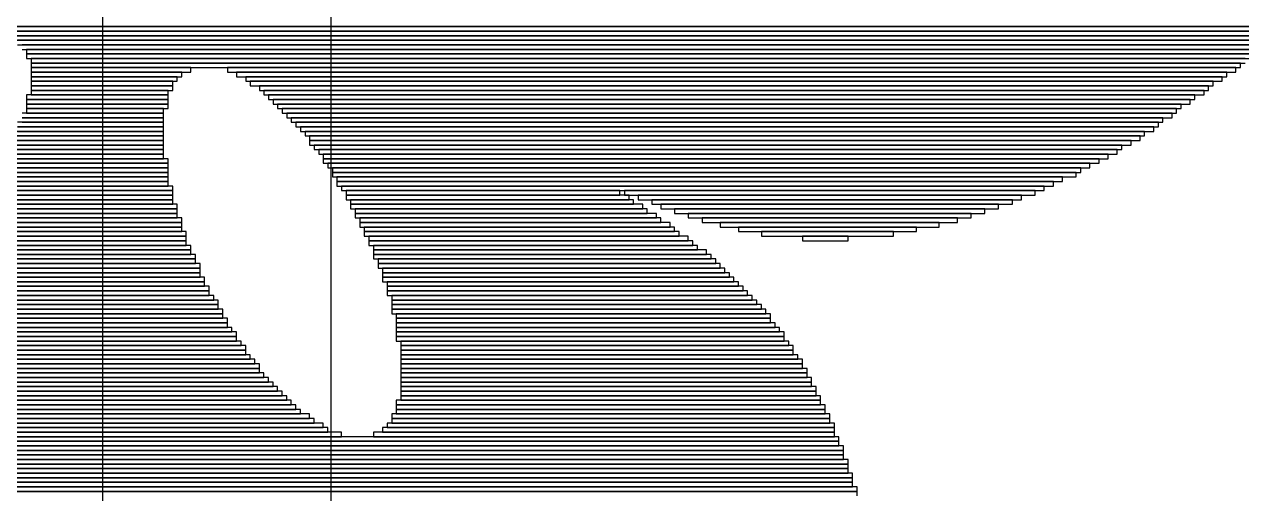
# Model space of a CAD drawing. Extents: x 2.2 to 42.7, y -26.5 to -3.7.
# Drawn here: x 38.353 to 40.385, y -15.754 to -14.969 of the extents above; entities that cross this region are included whole.
import ezdxf

# ---------------------------------------------------------------- set-up
doc = ezdxf.new("R2010")
doc.units = 0
doc.layers.get('0').update_dxf_attribs({"linetype": 'continuous'})

msp = doc.modelspace()

# ---------------------------------------------------------------- linework, layer by layer
at = {"color": 0}
for points in [[(38.8645, -9.0119), (38.8645, -12.6949), (38.8645, -16.3779), (38.8645, -20.0609)], [(38.4835, -9.3929), (38.4835, -13.3934), (38.4835, -17.3939)], [(37.3507, -14.9733), (40.4749, -14.9733)], [(40.4673, -14.9733), (37.5945, -14.9733)], [(37.5945, -14.9809), (40.4673, -14.9809)], [(40.4597, -14.9809), (38.3184, -14.9809)], [(38.3184, -14.9885), (40.4597, -14.9885)], [(40.4444, -14.9885), (38.3337, -14.9885)], [(38.3337, -14.9962), (40.4444, -14.9962)], [(40.4368, -14.9962), (38.3413, -14.9962)], [(38.3413, -15.0038), (40.4368, -15.0038)], [(40.4216, -15.0038), (38.3489, -15.0038)], [(38.3489, -15.0114), (40.4216, -15.0114)], [(40.4139, -15.0114), (38.3565, -15.0114)], [(38.3565, -15.0114), (38.3565, -15.019)], [(40.4063, -15.019), (38.3565, -15.019)], [(38.3565, -15.019), (38.3565, -15.0266)], [(38.3565, -15.019), (40.4139, -15.019)], [(38.3565, -15.0266), (40.4063, -15.0266)], [(40.3911, -15.0266), (38.3642, -15.0266)], [(38.3642, -15.0266), (38.3642, -15.0343)], [(40.3835, -15.0343), (38.3642, -15.0343)], [(38.3642, -15.0343), (38.3642, -15.0419)], [(38.3642, -15.0343), (40.3911, -15.0343)], [(40.3835, -15.0419), (40.3835, -15.0343)], [(38.6309, -15.0419), (38.3642, -15.0419)], [(38.3642, -15.0419), (38.3642, -15.0495)], [(38.3642, -15.0419), (40.3835, -15.0419)], [(38.6156, -15.0495), (38.3642, -15.0495)], [(38.3642, -15.0495), (38.3642, -15.0571)], [(38.3642, -15.0495), (38.6309, -15.0495)], [(38.608, -15.0571), (38.3642, -15.0571)], [(38.3642, -15.0571), (38.3642, -15.0647)], [(38.3642, -15.0571), (38.6156, -15.0571)], [(38.608, -15.0647), (38.608, -15.0571)], [(38.6156, -15.0571), (38.6156, -15.0495)], [(38.6309, -15.0495), (38.6309, -15.0419)], [(40.3758, -15.0419), (38.6918, -15.0419)], [(38.6918, -15.0419), (38.6918, -15.0495)], [(38.6918, -15.0495), (40.3758, -15.0495)], [(40.3606, -15.0495), (38.7071, -15.0495)], [(38.7071, -15.0495), (38.7071, -15.0571)], [(38.7071, -15.0571), (40.3606, -15.0571)], [(40.353, -15.0571), (38.7223, -15.0571)], [(38.7223, -15.0571), (38.7223, -15.0647)], [(40.353, -15.0647), (40.353, -15.0571)], [(40.3606, -15.0571), (40.3606, -15.0495)], [(40.3758, -15.0495), (40.3758, -15.0419)], [(38.6004, -15.0647), (38.3642, -15.0647)], [(38.3642, -15.0647), (38.3642, -15.0724)], [(38.3642, -15.0647), (38.608, -15.0647)], [(38.6004, -15.0724), (38.3642, -15.0724)], [(38.3642, -15.0724), (38.3642, -15.08)], [(38.3642, -15.0724), (38.6004, -15.0724)], [(38.5928, -15.08), (38.3642, -15.08)], [(38.3642, -15.08), (38.3642, -15.0876)], [(38.3642, -15.08), (38.6004, -15.08)], [(38.5928, -15.0876), (38.5928, -15.08)], [(38.6004, -15.0724), (38.6004, -15.0647)], [(38.6004, -15.08), (38.6004, -15.0724)], [(38.7223, -15.0647), (40.353, -15.0647)], [(40.3377, -15.0647), (38.7299, -15.0647)], [(38.7299, -15.0647), (38.7299, -15.0724)], [(38.7299, -15.0724), (40.3377, -15.0724)], [(40.3301, -15.0724), (38.7452, -15.0724)], [(38.7452, -15.0724), (38.7452, -15.08)], [(38.7452, -15.08), (40.3301, -15.08)], [(40.3225, -15.08), (38.7528, -15.08)], [(38.7528, -15.08), (38.7528, -15.0876)], [(40.3225, -15.0876), (40.3225, -15.08)], [(40.3301, -15.08), (40.3301, -15.0724)], [(40.3377, -15.0724), (40.3377, -15.0647)], [(38.5928, -15.0876), (38.3565, -15.0876)], [(38.3565, -15.0876), (38.3565, -15.0952)], [(38.5928, -15.0952), (38.3565, -15.0952)], [(38.3565, -15.0952), (38.3565, -15.1028)], [(38.3565, -15.0952), (38.5928, -15.0952)], [(38.3642, -15.0876), (38.5928, -15.0876)], [(38.5928, -15.0952), (38.5928, -15.0876)], [(38.5928, -15.1028), (38.5928, -15.0952)], [(38.7528, -15.0876), (40.3225, -15.0876)], [(40.3073, -15.0876), (38.7604, -15.0876)], [(38.7604, -15.0876), (38.7604, -15.0952)], [(38.7604, -15.0952), (40.3073, -15.0952)], [(40.2996, -15.0952), (38.768, -15.0952)], [(38.768, -15.0952), (38.768, -15.1028)], [(40.2996, -15.1028), (40.2996, -15.0952)], [(40.3073, -15.0952), (40.3073, -15.0876)], [(38.5851, -15.1181), (38.3489, -15.1181)], [(38.5928, -15.1028), (38.3565, -15.1028)], [(38.3565, -15.1028), (38.3565, -15.1105)], [(38.3565, -15.1028), (38.5928, -15.1028)], [(38.5851, -15.1105), (38.3565, -15.1105)], [(38.3565, -15.1105), (38.3565, -15.1181)], [(38.3565, -15.1105), (38.5928, -15.1105)], [(38.3565, -15.1181), (38.5851, -15.1181)], [(38.5851, -15.1181), (38.5851, -15.1105)], [(38.5851, -15.1257), (38.5851, -15.1181)], [(38.5928, -15.1105), (38.5928, -15.1028)], [(38.768, -15.1028), (40.2996, -15.1028)], [(40.2844, -15.1028), (38.7756, -15.1028)], [(38.7756, -15.1028), (38.7756, -15.1105)], [(38.7756, -15.1105), (40.2844, -15.1105)], [(40.2768, -15.1105), (38.7833, -15.1105)], [(38.7833, -15.1105), (38.7833, -15.1181)], [(38.7833, -15.1181), (40.2768, -15.1181)], [(40.2692, -15.1181), (38.7909, -15.1181)], [(38.7909, -15.1181), (38.7909, -15.1257)], [(40.2692, -15.1257), (40.2692, -15.1181)], [(40.2768, -15.1181), (40.2768, -15.1105)], [(40.2844, -15.1105), (40.2844, -15.1028)], [(38.5851, -15.1333), (38.3413, -15.1333)], [(38.5851, -15.1409), (38.3413, -15.1409)], [(38.3413, -15.1409), (38.5851, -15.1409)], [(38.5851, -15.1257), (38.3489, -15.1257)], [(38.3489, -15.1257), (38.5851, -15.1257)], [(38.3489, -15.1333), (38.5851, -15.1333)], [(38.5851, -15.1333), (38.5851, -15.1257)], [(38.5851, -15.1409), (38.5851, -15.1333)], [(38.5851, -15.1486), (38.5851, -15.1409)], [(38.7909, -15.1257), (40.2692, -15.1257)], [(40.2539, -15.1257), (38.7985, -15.1257)], [(38.7985, -15.1257), (38.7985, -15.1333)], [(38.7985, -15.1333), (40.2539, -15.1333)], [(40.2463, -15.1333), (38.8061, -15.1333)], [(38.8061, -15.1333), (38.8061, -15.1409)], [(38.8061, -15.1409), (40.2463, -15.1409)], [(40.2387, -15.1409), (38.8137, -15.1409)], [(38.8137, -15.1409), (38.8137, -15.1486)], [(40.2387, -15.1486), (40.2387, -15.1409)], [(40.2463, -15.1409), (40.2463, -15.1333)], [(40.2539, -15.1333), (40.2539, -15.1257)], [(38.5851, -15.1486), (38.3337, -15.1486)], [(38.5851, -15.1562), (38.3337, -15.1562)], [(38.3337, -15.1562), (38.5851, -15.1562)], [(38.3413, -15.1486), (38.5851, -15.1486)], [(38.5851, -15.1562), (38.5851, -15.1486)], [(38.5851, -15.1638), (38.5851, -15.1562)], [(38.8137, -15.1486), (40.2387, -15.1486)], [(40.2234, -15.1486), (38.8214, -15.1486)], [(38.8214, -15.1486), (38.8214, -15.1562)], [(38.8214, -15.1562), (40.2234, -15.1562)], [(40.2158, -15.1562), (38.829, -15.1562)], [(38.829, -15.1562), (38.829, -15.1638)], [(40.2158, -15.1638), (40.2158, -15.1562)], [(40.2234, -15.1562), (40.2234, -15.1486)], [(38.5851, -15.179), (38.3184, -15.179)], [(38.5851, -15.1638), (38.3261, -15.1638)], [(38.5851, -15.1714), (38.3261, -15.1714)], [(38.3261, -15.1714), (38.5851, -15.1714)], [(38.3261, -15.179), (38.5851, -15.179)], [(38.3337, -15.1638), (38.5851, -15.1638)], [(38.5851, -15.1714), (38.5851, -15.1638)], [(38.5851, -15.179), (38.5851, -15.1714)], [(38.5851, -15.1867), (38.5851, -15.179)], [(40.2006, -15.1638), (38.829, -15.1638)], [(38.829, -15.1638), (38.829, -15.1714)], [(38.829, -15.1638), (40.2158, -15.1638)], [(38.829, -15.1714), (40.2006, -15.1714)], [(40.1853, -15.1714), (38.8366, -15.1714)], [(38.8366, -15.1714), (38.8366, -15.179)], [(38.8366, -15.179), (40.1853, -15.179)], [(40.1777, -15.179), (38.8442, -15.179)], [(38.8442, -15.179), (38.8442, -15.1867)], [(40.1777, -15.1867), (40.1777, -15.179)], [(40.1853, -15.179), (40.1853, -15.1714)], [(40.2006, -15.1714), (40.2006, -15.1638)], [(38.5928, -15.1943), (38.3108, -15.1943)], [(38.5928, -15.2019), (38.3108, -15.2019)], [(38.3108, -15.2019), (38.5928, -15.2019)], [(38.5851, -15.1867), (38.3184, -15.1867)], [(38.3184, -15.1867), (38.5851, -15.1867)], [(38.3184, -15.1943), (38.5851, -15.1943)], [(38.5851, -15.1943), (38.5851, -15.1867)], [(38.5928, -15.2019), (38.5928, -15.1943)], [(38.5928, -15.2095), (38.5928, -15.2019)], [(38.8442, -15.1867), (40.1777, -15.1867)], [(40.1625, -15.1867), (38.8518, -15.1867)], [(38.8518, -15.1867), (38.8518, -15.1943)], [(40.1472, -15.1943), (38.8518, -15.1943)], [(38.8518, -15.1943), (38.8518, -15.2019)], [(38.8518, -15.1943), (40.1625, -15.1943)], [(38.8518, -15.2019), (40.1472, -15.2019)], [(40.132, -15.2019), (38.8595, -15.2019)], [(38.8595, -15.2019), (38.8595, -15.2095)], [(40.132, -15.2095), (40.132, -15.2019)], [(40.1472, -15.2019), (40.1472, -15.1943)], [(40.1625, -15.1943), (40.1625, -15.1867)], [(38.5928, -15.2171), (38.2956, -15.2171)], [(38.5928, -15.2095), (38.3032, -15.2095)], [(38.3032, -15.2171), (38.5928, -15.2171)], [(38.3108, -15.2095), (38.5928, -15.2095)], [(38.5928, -15.2171), (38.5928, -15.2095)], [(38.5928, -15.2248), (38.5928, -15.2171)], [(38.8595, -15.2095), (40.132, -15.2095)], [(40.1168, -15.2095), (38.8671, -15.2095)], [(38.8671, -15.2095), (38.8671, -15.2171)], [(40.1091, -15.2171), (38.8671, -15.2171)], [(38.8671, -15.2171), (38.8671, -15.2248)], [(38.8671, -15.2171), (40.1168, -15.2171)], [(40.1091, -15.2248), (40.1091, -15.2171)], [(40.1168, -15.2171), (40.1168, -15.2095)], [(38.6004, -15.24), (38.2803, -15.24)], [(38.5928, -15.2324), (38.288, -15.2324)], [(38.288, -15.24), (38.5928, -15.24)], [(38.5928, -15.2248), (38.2956, -15.2248)], [(38.2956, -15.2248), (38.5928, -15.2248)], [(38.2956, -15.2324), (38.5928, -15.2324)], [(38.5928, -15.2324), (38.5928, -15.2248)], [(38.5928, -15.24), (38.5928, -15.2324)], [(38.6004, -15.2476), (38.6004, -15.24)], [(38.8671, -15.2248), (40.1091, -15.2248)], [(40.0863, -15.2248), (38.8747, -15.2248)], [(38.8747, -15.2248), (38.8747, -15.2324)], [(40.071, -15.2324), (38.8747, -15.2324)], [(38.8747, -15.2324), (38.8747, -15.24)], [(38.8747, -15.2324), (40.0863, -15.2324)], [(38.8747, -15.24), (40.071, -15.24)], [(40.0558, -15.24), (38.8823, -15.24)], [(38.8823, -15.24), (38.8823, -15.2476)], [(40.0558, -15.2476), (40.0558, -15.24)], [(40.071, -15.24), (40.071, -15.2324)], [(40.0863, -15.2324), (40.0863, -15.2248)], [(38.6004, -15.2629), (38.2651, -15.2629)], [(38.6004, -15.2552), (38.2727, -15.2552)], [(38.2727, -15.2629), (38.6004, -15.2629)], [(38.6004, -15.2476), (38.2803, -15.2476)], [(38.2803, -15.2476), (38.6004, -15.2476)], [(38.2803, -15.2552), (38.6004, -15.2552)], [(38.6004, -15.2552), (38.6004, -15.2476)], [(38.6004, -15.2629), (38.6004, -15.2552)], [(38.6004, -15.2705), (38.6004, -15.2629)], [(38.8823, -15.2476), (40.0558, -15.2476)], [(39.3471, -15.2476), (38.8899, -15.2476)], [(38.8899, -15.2476), (38.8899, -15.2552)], [(39.3624, -15.2552), (38.8899, -15.2552)], [(38.8899, -15.2552), (38.8899, -15.2629)], [(38.8899, -15.2552), (39.3471, -15.2552)], [(38.8899, -15.2629), (39.3624, -15.2629)], [(39.37, -15.2629), (38.8976, -15.2629)], [(38.8976, -15.2629), (38.8976, -15.2705)], [(39.3471, -15.2552), (39.3471, -15.2476)], [(40.0406, -15.2476), (39.3548, -15.2476)], [(39.3548, -15.2476), (39.3548, -15.2552)], [(39.3548, -15.2552), (40.0406, -15.2552)], [(39.3624, -15.2629), (39.3624, -15.2552)], [(39.37, -15.2705), (39.37, -15.2629)], [(40.0177, -15.2552), (39.3776, -15.2552)], [(39.3776, -15.2552), (39.3776, -15.2629)], [(39.3776, -15.2629), (40.0177, -15.2629)], [(40.0025, -15.2629), (39.4005, -15.2629)], [(39.4005, -15.2629), (39.4005, -15.2705)], [(40.0025, -15.2705), (40.0025, -15.2629)], [(40.0177, -15.2629), (40.0177, -15.2552)], [(40.0406, -15.2552), (40.0406, -15.2476)], [(38.608, -15.2781), (38.2499, -15.2781)], [(38.608, -15.2705), (38.2575, -15.2705)], [(38.2575, -15.2781), (38.608, -15.2781)], [(38.2651, -15.2705), (38.6004, -15.2705)], [(38.608, -15.2781), (38.608, -15.2705)], [(38.608, -15.2857), (38.608, -15.2781)], [(39.3852, -15.2705), (38.8976, -15.2705)], [(38.8976, -15.2705), (38.8976, -15.2781)], [(38.8976, -15.2705), (39.37, -15.2705)], [(38.8976, -15.2781), (39.3852, -15.2781)], [(39.3929, -15.2781), (38.9052, -15.2781)], [(38.9052, -15.2781), (38.9052, -15.2857)], [(39.3852, -15.2781), (39.3852, -15.2705)], [(39.3929, -15.2857), (39.3929, -15.2781)], [(39.4005, -15.2705), (40.0025, -15.2705)], [(39.9796, -15.2705), (39.4157, -15.2705)], [(39.4157, -15.2705), (39.4157, -15.2781)], [(39.4157, -15.2781), (39.9796, -15.2781)], [(39.9567, -15.2781), (39.4386, -15.2781)], [(39.4386, -15.2781), (39.4386, -15.2857)], [(39.9567, -15.2857), (39.9567, -15.2781)], [(39.9796, -15.2781), (39.9796, -15.2705)], [(38.6156, -15.301), (38.2346, -15.301)], [(38.6156, -15.2933), (38.2422, -15.2933)], [(38.2422, -15.301), (38.6156, -15.301)], [(38.608, -15.2857), (38.2499, -15.2857)], [(38.2499, -15.2857), (38.608, -15.2857)], [(38.2499, -15.2933), (38.608, -15.2933)], [(38.608, -15.2933), (38.608, -15.2857)], [(38.6156, -15.301), (38.6156, -15.2933)], [(38.6156, -15.3086), (38.6156, -15.301)], [(39.4081, -15.2857), (38.9052, -15.2857)], [(38.9052, -15.2857), (38.9052, -15.2933)], [(38.9052, -15.2857), (39.3929, -15.2857)], [(38.9052, -15.2933), (39.4081, -15.2933)], [(39.4157, -15.2933), (38.9128, -15.2933)], [(38.9128, -15.2933), (38.9128, -15.301)], [(39.431, -15.301), (38.9128, -15.301)], [(38.9128, -15.301), (38.9128, -15.3086)], [(38.9128, -15.301), (39.4157, -15.301)], [(39.4081, -15.2933), (39.4081, -15.2857)], [(39.4157, -15.301), (39.4157, -15.2933)], [(39.431, -15.3086), (39.431, -15.301)], [(39.4386, -15.2857), (39.9567, -15.2857)], [(39.9339, -15.2857), (39.4614, -15.2857)], [(39.4614, -15.2857), (39.4614, -15.2933)], [(39.4614, -15.2933), (39.9339, -15.2933)], [(39.911, -15.2933), (39.4843, -15.2933)], [(39.4843, -15.2933), (39.4843, -15.301)], [(39.4843, -15.301), (39.911, -15.301)], [(39.8805, -15.301), (39.5148, -15.301)], [(39.5148, -15.301), (39.5148, -15.3086)], [(39.8805, -15.3086), (39.8805, -15.301)], [(39.911, -15.301), (39.911, -15.2933)], [(39.9339, -15.2933), (39.9339, -15.2857)], [(38.6232, -15.3238), (38.2118, -15.3238)], [(38.6232, -15.3162), (38.2194, -15.3162)], [(38.2194, -15.3238), (38.6232, -15.3238)], [(38.6156, -15.3086), (38.227, -15.3086)], [(38.227, -15.3162), (38.6156, -15.3162)], [(38.2346, -15.3086), (38.6156, -15.3086)], [(38.6156, -15.3162), (38.6156, -15.3086)], [(38.6232, -15.3238), (38.6232, -15.3162)], [(38.6232, -15.3314), (38.6232, -15.3238)], [(38.9128, -15.3086), (39.431, -15.3086)], [(39.4386, -15.3086), (38.9204, -15.3086)], [(38.9204, -15.3086), (38.9204, -15.3162)], [(39.4462, -15.3162), (38.9204, -15.3162)], [(38.9204, -15.3162), (38.9204, -15.3238)], [(38.9204, -15.3162), (39.4386, -15.3162)], [(38.9204, -15.3238), (39.4462, -15.3238)], [(39.4614, -15.3238), (38.928, -15.3238)], [(38.928, -15.3238), (38.928, -15.3314)], [(39.4386, -15.3162), (39.4386, -15.3086)], [(39.4462, -15.3238), (39.4462, -15.3162)], [(39.4614, -15.3314), (39.4614, -15.3238)], [(39.5148, -15.3086), (39.8805, -15.3086)], [(39.8424, -15.3086), (39.5453, -15.3086)], [(39.5453, -15.3086), (39.5453, -15.3162)], [(39.5453, -15.3162), (39.8424, -15.3162)], [(39.8043, -15.3162), (39.5834, -15.3162)], [(39.5834, -15.3162), (39.5834, -15.3238)], [(39.5834, -15.3238), (39.8043, -15.3238)], [(39.7281, -15.3238), (39.6519, -15.3238)], [(39.6519, -15.3238), (39.6519, -15.3314)], [(39.7281, -15.3314), (39.7281, -15.3238)], [(39.8043, -15.3238), (39.8043, -15.3162)], [(39.8424, -15.3162), (39.8424, -15.3086)], [(38.6309, -15.3391), (38.1965, -15.3391)], [(38.6232, -15.3314), (38.2041, -15.3314)], [(38.2041, -15.3391), (38.6232, -15.3391)], [(38.2118, -15.3314), (38.6232, -15.3314)], [(38.6232, -15.3391), (38.6232, -15.3314)], [(38.6309, -15.3467), (38.6309, -15.3391)], [(39.4691, -15.3314), (38.928, -15.3314)], [(38.928, -15.3314), (38.928, -15.3391)], [(38.928, -15.3314), (39.4614, -15.3314)], [(38.928, -15.3391), (39.4691, -15.3391)], [(39.4767, -15.3391), (38.9357, -15.3391)], [(38.9357, -15.3391), (38.9357, -15.3467)], [(39.4691, -15.3391), (39.4691, -15.3314)], [(39.4767, -15.3467), (39.4767, -15.3391)], [(39.6519, -15.3314), (39.7281, -15.3314)], [(38.6385, -15.3619), (38.1737, -15.3619)], [(38.6385, -15.3543), (38.1813, -15.3543)], [(38.1813, -15.3619), (38.6385, -15.3619)], [(38.6309, -15.3467), (38.1889, -15.3467)], [(38.1889, -15.3543), (38.6309, -15.3543)], [(38.1965, -15.3467), (38.6309, -15.3467)], [(38.6309, -15.3543), (38.6309, -15.3467)], [(38.6385, -15.3619), (38.6385, -15.3543)], [(38.6385, -15.3695), (38.6385, -15.3619)], [(39.4919, -15.3467), (38.9357, -15.3467)], [(38.9357, -15.3467), (38.9357, -15.3543)], [(38.9357, -15.3467), (39.4767, -15.3467)], [(39.4995, -15.3543), (38.9357, -15.3543)], [(38.9357, -15.3543), (38.9357, -15.3619)], [(38.9357, -15.3543), (39.4919, -15.3543)], [(38.9357, -15.3619), (39.4995, -15.3619)], [(39.5072, -15.3619), (38.9433, -15.3619)], [(38.9433, -15.3619), (38.9433, -15.3695)], [(39.4919, -15.3543), (39.4919, -15.3467)], [(39.4995, -15.3619), (39.4995, -15.3543)], [(39.5072, -15.3695), (39.5072, -15.3619)], [(38.6461, -15.3848), (38.1508, -15.3848)], [(38.6461, -15.3772), (38.1584, -15.3772)], [(38.1584, -15.3848), (38.6461, -15.3848)], [(38.6461, -15.3695), (38.166, -15.3695)], [(38.166, -15.3772), (38.6461, -15.3772)], [(38.1737, -15.3695), (38.6385, -15.3695)], [(38.6461, -15.3772), (38.6461, -15.3695)], [(38.6461, -15.3848), (38.6461, -15.3772)], [(38.6461, -15.3924), (38.6461, -15.3848)], [(39.5148, -15.3695), (38.9433, -15.3695)], [(38.9433, -15.3695), (38.9433, -15.3772)], [(38.9433, -15.3695), (39.5072, -15.3695)], [(38.9433, -15.3772), (39.5148, -15.3772)], [(39.5224, -15.3772), (38.9509, -15.3772)], [(38.9509, -15.3772), (38.9509, -15.3848)], [(39.53, -15.3848), (38.9509, -15.3848)], [(38.9509, -15.3848), (38.9509, -15.3924)], [(38.9509, -15.3848), (39.5224, -15.3848)], [(39.5148, -15.3772), (39.5148, -15.3695)], [(39.5224, -15.3848), (39.5224, -15.3772)], [(39.53, -15.3924), (39.53, -15.3848)], [(38.6537, -15.4), (38.1279, -15.4)], [(38.6537, -15.3924), (38.1356, -15.3924)], [(38.1356, -15.4), (38.6537, -15.4)], [(38.1508, -15.3924), (38.6461, -15.3924)], [(38.6537, -15.4), (38.6537, -15.3924)], [(38.6537, -15.4076), (38.6537, -15.4)], [(39.5376, -15.3924), (38.9509, -15.3924)], [(38.9509, -15.3924), (38.9509, -15.4)], [(38.9509, -15.3924), (39.53, -15.3924)], [(38.9509, -15.4), (39.5376, -15.4)], [(39.5453, -15.4), (38.9585, -15.4)], [(38.9585, -15.4), (38.9585, -15.4076)], [(39.5376, -15.4), (39.5376, -15.3924)], [(39.5453, -15.4076), (39.5453, -15.4)], [(38.669, -15.4229), (38.0975, -15.4229)], [(38.6613, -15.4153), (38.1127, -15.4153)], [(38.1127, -15.4229), (38.6613, -15.4229)], [(38.6613, -15.4076), (38.1203, -15.4076)], [(38.1203, -15.4153), (38.6613, -15.4153)], [(38.1279, -15.4076), (38.6537, -15.4076)], [(38.6613, -15.4153), (38.6613, -15.4076)], [(38.6613, -15.4229), (38.6613, -15.4153)], [(38.669, -15.4305), (38.669, -15.4229)], [(39.5529, -15.4076), (38.9585, -15.4076)], [(38.9585, -15.4076), (38.9585, -15.4153)], [(38.9585, -15.4076), (39.5453, -15.4076)], [(39.5605, -15.4153), (38.9585, -15.4153)], [(38.9585, -15.4153), (38.9585, -15.4229)], [(38.9585, -15.4153), (39.5529, -15.4153)], [(38.9585, -15.4229), (39.5605, -15.4229)], [(39.5681, -15.4229), (38.9661, -15.4229)], [(38.9661, -15.4229), (38.9661, -15.4305)], [(39.5529, -15.4153), (39.5529, -15.4076)], [(39.5605, -15.4229), (39.5605, -15.4153)], [(39.5681, -15.4305), (39.5681, -15.4229)], [(38.6842, -15.4457), (38.067, -15.4457)], [(38.6766, -15.4381), (38.0746, -15.4381)], [(38.0746, -15.4457), (38.6766, -15.4457)], [(38.6766, -15.4305), (38.0898, -15.4305)], [(38.0898, -15.4381), (38.6766, -15.4381)], [(38.0975, -15.4305), (38.669, -15.4305)], [(38.6766, -15.4381), (38.6766, -15.4305)], [(38.6766, -15.4457), (38.6766, -15.4381)], [(38.6842, -15.4534), (38.6842, -15.4457)], [(39.5757, -15.4305), (38.9661, -15.4305)], [(38.9661, -15.4305), (38.9661, -15.4381)], [(38.9661, -15.4305), (39.5681, -15.4305)], [(39.5834, -15.4381), (38.9661, -15.4381)], [(38.9661, -15.4381), (38.9661, -15.4457)], [(38.9661, -15.4381), (39.5757, -15.4381)], [(39.591, -15.4457), (38.9661, -15.4457)], [(38.9661, -15.4457), (38.9661, -15.4534)], [(38.9661, -15.4457), (39.5834, -15.4457)], [(39.5757, -15.4381), (39.5757, -15.4305)], [(39.5834, -15.4457), (39.5834, -15.4381)], [(39.591, -15.4534), (39.591, -15.4457)], [(38.6918, -15.461), (38.0365, -15.461)], [(38.6842, -15.4534), (38.0517, -15.4534)], [(38.0517, -15.461), (38.6842, -15.461)], [(38.067, -15.4534), (38.6842, -15.4534)], [(38.6842, -15.461), (38.6842, -15.4534)], [(38.6918, -15.4686), (38.6918, -15.461)], [(38.9661, -15.4534), (39.591, -15.4534)], [(39.5986, -15.4534), (38.9738, -15.4534)], [(38.9738, -15.4534), (38.9738, -15.461)], [(39.5986, -15.461), (38.9738, -15.461)], [(38.9738, -15.461), (38.9738, -15.4686)], [(38.9738, -15.461), (39.5986, -15.461)], [(39.5986, -15.461), (39.5986, -15.4534)], [(39.5986, -15.4686), (39.5986, -15.461)], [(38.7071, -15.4838), (37.9908, -15.4838)], [(38.6994, -15.4762), (38.006, -15.4762)], [(38.006, -15.4838), (38.6994, -15.4838)], [(38.6918, -15.4686), (38.0213, -15.4686)], [(38.0213, -15.4762), (38.6918, -15.4762)], [(38.0365, -15.4686), (38.6918, -15.4686)], [(38.6918, -15.4762), (38.6918, -15.4686)], [(38.6994, -15.4838), (38.6994, -15.4762)], [(38.7071, -15.4915), (38.7071, -15.4838)], [(39.6062, -15.4686), (38.9738, -15.4686)], [(38.9738, -15.4686), (38.9738, -15.4762)], [(38.9738, -15.4686), (39.5986, -15.4686)], [(39.6138, -15.4762), (38.9738, -15.4762)], [(38.9738, -15.4762), (38.9738, -15.4838)], [(38.9738, -15.4762), (39.6062, -15.4762)], [(39.6215, -15.4838), (38.9738, -15.4838)], [(38.9738, -15.4838), (38.9738, -15.4915)], [(38.9738, -15.4838), (39.6138, -15.4838)], [(39.6062, -15.4762), (39.6062, -15.4686)], [(39.6138, -15.4838), (39.6138, -15.4762)], [(39.6215, -15.4915), (39.6215, -15.4838)], [(38.7223, -15.5067), (36.9697, -15.5067)], [(38.7147, -15.4991), (37.9222, -15.4991)], [(37.9222, -15.5067), (38.7147, -15.5067)], [(38.7071, -15.4915), (37.9679, -15.4915)], [(37.9679, -15.4991), (38.7071, -15.4991)], [(37.9908, -15.4915), (38.7071, -15.4915)], [(38.7071, -15.4991), (38.7071, -15.4915)], [(38.7147, -15.5067), (38.7147, -15.4991)], [(38.7223, -15.5143), (38.7223, -15.5067)], [(39.6215, -15.4915), (38.9738, -15.4915)], [(38.9738, -15.4915), (38.9738, -15.4991)], [(38.9738, -15.4915), (39.6215, -15.4915)], [(38.9738, -15.4991), (39.6215, -15.4991)], [(39.6291, -15.4991), (38.9814, -15.4991)], [(38.9814, -15.4991), (38.9814, -15.5067)], [(39.6367, -15.5067), (38.9814, -15.5067)], [(38.9814, -15.5067), (38.9814, -15.5143)], [(38.9814, -15.5067), (39.6291, -15.5067)], [(39.6215, -15.4991), (39.6215, -15.4915)], [(39.6291, -15.5067), (39.6291, -15.4991)], [(39.6367, -15.5143), (39.6367, -15.5067)], [(38.7223, -15.5143), (36.9621, -15.5143)], [(38.7299, -15.5219), (36.9621, -15.5219)], [(36.9621, -15.5219), (38.7223, -15.5219)], [(36.9697, -15.5143), (38.7223, -15.5143)], [(38.7223, -15.5219), (38.7223, -15.5143)], [(38.7299, -15.5296), (38.7299, -15.5219)], [(39.6367, -15.5143), (38.9814, -15.5143)], [(38.9814, -15.5143), (38.9814, -15.5219)], [(38.9814, -15.5143), (39.6367, -15.5143)], [(39.6443, -15.5219), (38.9814, -15.5219)], [(38.9814, -15.5219), (38.9814, -15.5296)], [(38.9814, -15.5219), (39.6367, -15.5219)], [(39.6367, -15.5219), (39.6367, -15.5143)], [(39.6443, -15.5296), (39.6443, -15.5219)], [(38.7452, -15.5372), (36.9545, -15.5372)], [(38.7452, -15.5448), (36.9545, -15.5448)], [(36.9545, -15.5448), (38.7452, -15.5448)], [(38.7375, -15.5296), (36.9621, -15.5296)], [(36.9621, -15.5296), (38.7299, -15.5296)], [(36.9621, -15.5372), (38.7375, -15.5372)], [(38.7375, -15.5372), (38.7375, -15.5296)], [(38.7452, -15.5448), (38.7452, -15.5372)], [(38.7452, -15.5524), (38.7452, -15.5448)], [(39.6519, -15.5296), (38.9814, -15.5296)], [(38.9814, -15.5296), (38.9814, -15.5372)], [(38.9814, -15.5296), (39.6443, -15.5296)], [(39.6519, -15.5372), (38.9814, -15.5372)], [(38.9814, -15.5372), (38.9814, -15.5448)], [(38.9814, -15.5372), (39.6519, -15.5372)], [(39.6596, -15.5448), (38.9814, -15.5448)], [(38.9814, -15.5448), (38.9814, -15.5524)], [(38.9814, -15.5448), (39.6519, -15.5448)], [(39.6519, -15.5372), (39.6519, -15.5296)], [(39.6519, -15.5448), (39.6519, -15.5372)], [(39.6596, -15.5524), (39.6596, -15.5448)], [(38.7528, -15.5524), (36.9468, -15.5524)], [(38.7604, -15.56), (36.9468, -15.56)], [(36.9468, -15.56), (38.7528, -15.56)], [(38.768, -15.5677), (36.9468, -15.5677)], [(36.9468, -15.5677), (38.7604, -15.5677)], [(36.9545, -15.5524), (38.7452, -15.5524)], [(38.7528, -15.56), (38.7528, -15.5524)], [(38.7604, -15.5677), (38.7604, -15.56)], [(38.768, -15.5753), (38.768, -15.5677)], [(39.6596, -15.5524), (38.9814, -15.5524)], [(38.9814, -15.5524), (38.9814, -15.56)], [(38.9814, -15.5524), (39.6596, -15.5524)], [(39.6672, -15.56), (38.9814, -15.56)], [(38.9814, -15.56), (38.9814, -15.5677)], [(38.9814, -15.56), (39.6596, -15.56)], [(39.6672, -15.5677), (38.9814, -15.5677)], [(38.9814, -15.5677), (38.9814, -15.5753)], [(38.9814, -15.5677), (39.6672, -15.5677)], [(39.6596, -15.56), (39.6596, -15.5524)], [(39.6672, -15.5677), (39.6672, -15.56)], [(39.6672, -15.5753), (39.6672, -15.5677)], [(38.7756, -15.5753), (36.9392, -15.5753)], [(38.7833, -15.5829), (36.9392, -15.5829)], [(36.9392, -15.5829), (38.7756, -15.5829)], [(36.9468, -15.5753), (38.768, -15.5753)], [(38.7756, -15.5829), (38.7756, -15.5753)], [(38.7833, -15.5905), (38.7833, -15.5829)], [(39.6748, -15.5753), (38.9814, -15.5753)], [(38.9814, -15.5753), (38.9814, -15.5829)], [(38.9814, -15.5753), (39.6672, -15.5753)], [(39.6748, -15.5829), (38.9814, -15.5829)], [(38.9814, -15.5829), (38.9814, -15.5905)], [(38.9814, -15.5829), (39.6748, -15.5829)], [(39.6748, -15.5829), (39.6748, -15.5753)], [(39.6748, -15.5905), (39.6748, -15.5829)], [(38.7985, -15.5981), (36.9316, -15.5981)], [(38.8061, -15.6058), (36.9316, -15.6058)], [(36.9316, -15.6058), (38.7985, -15.6058)], [(38.7909, -15.5905), (36.9392, -15.5905)], [(36.9392, -15.5905), (38.7833, -15.5905)], [(36.9392, -15.5981), (38.7909, -15.5981)], [(38.7909, -15.5981), (38.7909, -15.5905)], [(38.7985, -15.6058), (38.7985, -15.5981)], [(38.8061, -15.6134), (38.8061, -15.6058)], [(39.6824, -15.5981), (38.9738, -15.5981)], [(38.9738, -15.5981), (38.9738, -15.6058)], [(39.69, -15.6058), (38.9738, -15.6058)], [(38.9738, -15.6058), (38.9738, -15.6134)], [(38.9738, -15.6058), (39.6824, -15.6058)], [(39.6824, -15.5905), (38.9814, -15.5905)], [(38.9814, -15.5905), (38.9814, -15.5981)], [(38.9814, -15.5905), (39.6748, -15.5905)], [(38.9814, -15.5981), (39.6824, -15.5981)], [(39.6824, -15.5981), (39.6824, -15.5905)], [(39.6824, -15.6058), (39.6824, -15.5981)], [(39.69, -15.6134), (39.69, -15.6058)], [(38.829, -15.621), (36.924, -15.621)], [(38.8366, -15.6286), (36.924, -15.6286)], [(36.924, -15.6286), (38.829, -15.6286)], [(38.8137, -15.6134), (36.9316, -15.6134)], [(36.9316, -15.6134), (38.8061, -15.6134)], [(36.9316, -15.621), (38.8137, -15.621)], [(38.8137, -15.621), (38.8137, -15.6134)], [(38.829, -15.6286), (38.829, -15.621)], [(38.8366, -15.6362), (38.8366, -15.6286)], [(39.6977, -15.621), (38.9661, -15.621)], [(38.9661, -15.621), (38.9661, -15.6286)], [(39.6977, -15.6286), (38.9661, -15.6286)], [(38.9661, -15.6286), (38.9661, -15.6362)], [(38.9661, -15.6286), (39.6977, -15.6286)], [(39.69, -15.6134), (38.9738, -15.6134)], [(38.9738, -15.6134), (38.9738, -15.621)], [(38.9738, -15.6134), (39.69, -15.6134)], [(38.9738, -15.621), (39.69, -15.621)], [(39.69, -15.621), (39.69, -15.6134)], [(39.6977, -15.6286), (39.6977, -15.621)], [(39.6977, -15.6362), (39.6977, -15.6286)], [(38.8595, -15.6439), (36.9164, -15.6439)], [(38.8518, -15.6362), (36.924, -15.6362)], [(36.924, -15.6362), (38.8366, -15.6362)], [(36.924, -15.6439), (38.8518, -15.6439)], [(38.8518, -15.6439), (38.8518, -15.6362)], [(38.8595, -15.6515), (38.8595, -15.6439)], [(39.7053, -15.6439), (38.9509, -15.6439)], [(38.9509, -15.6439), (38.9509, -15.6515)], [(39.7053, -15.6362), (38.9585, -15.6362)], [(38.9585, -15.6362), (38.9585, -15.6439)], [(38.9585, -15.6439), (39.7053, -15.6439)], [(38.9661, -15.6362), (39.6977, -15.6362)], [(39.7053, -15.6439), (39.7053, -15.6362)], [(39.7053, -15.6515), (39.7053, -15.6439)], [(39.7129, -15.6667), (36.9087, -15.6667)], [(38.8823, -15.6515), (36.9164, -15.6515)], [(36.9164, -15.6515), (38.8595, -15.6515)], [(39.7129, -15.6591), (36.9164, -15.6591)], [(36.9164, -15.6591), (38.8823, -15.6591)], [(36.9164, -15.6667), (39.7129, -15.6667)], [(38.8823, -15.6591), (38.8823, -15.6515)], [(39.7053, -15.6515), (38.9357, -15.6515)], [(38.9357, -15.6515), (38.9357, -15.6591)], [(38.9357, -15.6591), (39.7053, -15.6591)], [(38.9509, -15.6515), (39.7053, -15.6515)], [(39.7053, -15.6591), (39.7053, -15.6515)], [(39.7129, -15.6667), (39.7129, -15.6591)], [(39.7129, -15.6743), (39.7129, -15.6667)], [(39.7205, -15.6896), (36.9011, -15.6896)], [(39.7205, -15.6743), (36.9087, -15.6743)], [(36.9087, -15.6743), (39.7129, -15.6743)], [(39.7205, -15.682), (36.9087, -15.682)], [(36.9087, -15.682), (39.7205, -15.682)], [(36.9087, -15.6896), (39.7205, -15.6896)], [(39.7205, -15.682), (39.7205, -15.6743)], [(39.7205, -15.6896), (39.7205, -15.682)], [(39.7205, -15.6972), (39.7205, -15.6896)], [(39.7281, -15.6972), (36.9011, -15.6972)], [(36.9011, -15.6972), (39.7205, -15.6972)], [(39.7281, -15.7048), (36.9011, -15.7048)], [(36.9011, -15.7048), (39.7281, -15.7048)], [(39.7281, -15.7048), (39.7281, -15.6972)], [(39.7281, -15.7124), (39.7281, -15.7048)], [(39.7281, -15.7124), (36.8935, -15.7124)], [(39.7358, -15.7201), (36.8935, -15.7201)], [(36.8935, -15.7201), (39.7281, -15.7201)], [(39.7358, -15.7277), (36.8935, -15.7277)], [(36.8935, -15.7277), (39.7358, -15.7277)], [(36.9011, -15.7124), (39.7281, -15.7124)], [(39.7281, -15.7201), (39.7281, -15.7124)], [(39.7358, -15.7277), (39.7358, -15.7201)], [(39.7358, -15.7353), (39.7358, -15.7277)], [(39.7358, -15.7353), (36.8859, -15.7353)], [(39.7434, -15.7429), (36.8859, -15.7429)], [(36.8859, -15.7429), (39.7358, -15.7429)], [(39.7434, -15.7505), (36.8859, -15.7505)], [(36.8859, -15.7505), (39.7434, -15.7505)], [(36.8935, -15.7353), (39.7358, -15.7353)], [(39.7358, -15.7429), (39.7358, -15.7353)], [(39.7434, -15.7505), (39.7434, -15.7429)], [(39.7434, -15.7582), (39.7434, -15.7505)]]:
    msp.add_lwpolyline(points, dxfattribs=at)

doc.saveas('drawing.dxf')
